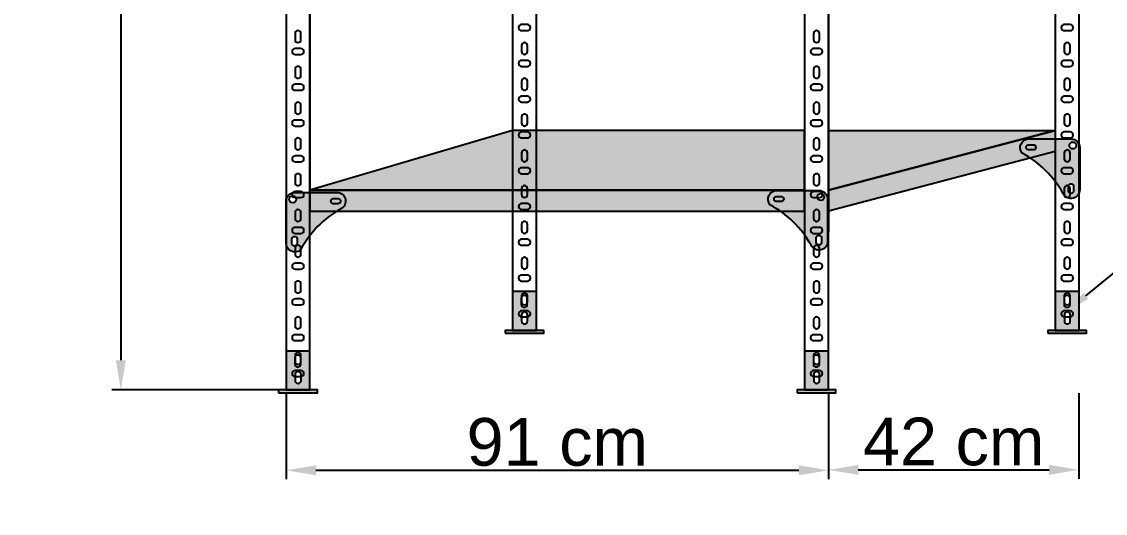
# Model space of a CAD drawing. Header units: millimetres. Extents: x 6614975 to 6624097, y 8742145 to 8746891.
# Drawn here: x 6619198 to 6619379.8, y 8743464.2 to 8743546.6 of the extents above; entities that cross this region are included whole.
import ezdxf
from ezdxf import colors
from ezdxf.entities.mleader import LeaderData, LeaderLine
from ezdxf.math import Vec2, Vec3

# ---------------------------------------------------------------- set-up
doc = ezdxf.new("R2010")
doc.units = ezdxf.units.MM
doc.styles.get("Standard").update_dxf_attribs({"font": 'arial.ttf'})
doc.dimstyles.new('ISO-25', dxfattribs={"dimtxt": 8, "dimasz": 5, "dimexe": 1.5, "dimexo": 0.625, "dimtad": 1, "dimtxsty": 'Standard', "dimcen": 2.5, "dimclrd": 1, "dimclre": 1, "dimclrt": 143, "dimadec": 0, "dimazin": 0, "dimtfac": 1, "dimtmove": 0, "dimatfit": 3, "dimfxl": 1, "dimarcsym": 0})

# ---------------------------------------------------------------- blocks, each defined once
blk = doc.blocks.new('UNION-R')
at = {"true_color": 0x939598}
h = blk.add_hatch(color=252, dxfattribs=at)
h.dxf.hatch_style = 1
h.paths.add_polyline_path([(-8.1, 0.43, 0.631348), (-9.24, -1.96, -0.142591), (-2.34, -8.76, 0.79062), (0.43, -8.11), (0.43, -1.03, 0.414), (-1.04, 0.43)])
h.paths.add_polyline_path([(-1.31, -0.68, -1), (-0.15, -0.68, -1)], flags=16)
h.paths.add_polyline_path([(-7.37, -1.43), (-8.24, -1.43, -0.736995), (-8.24, -0.56), (-7.37, -0.56, -1)], flags=16)
h.paths.add_polyline_path([(-0.6, -7.41), (-0.6, -8.28, -1), (-1.47, -8.28), (-1.47, -7.41, -0.736995)], flags=16)
at = {"true_color": 0xffffff}
h = blk.add_hatch(color=7, dxfattribs=at)
h.dxf.hatch_style = 1
h.paths.add_polyline_path([(-8.1, 0.43, 0.631348), (-9.24, -1.96, -0.142591), (-2.34, -8.76, 0.79062), (0.43, -8.11), (0.43, -1.03, 0.414), (-1.04, 0.43)])
h.paths.add_polyline_path([(-7.37, -1.43), (-8.24, -1.43, -0.736995), (-8.24, -0.56), (-7.37, -0.56, -1)], flags=16)
h.paths.add_polyline_path([(-0.15, -0.68, -1), (-1.31, -0.68, -1)], flags=16)
h.paths.add_polyline_path([(-0.6, -7.41), (-0.6, -8.28, -1), (-1.47, -8.28), (-1.47, -7.41, -0.736995)], flags=16)
for points in [[(0.43, -8.11, -0.79062), (-2.34, -8.76, 0.142591), (-9.24, -1.96, -0.631348), (-8.1, 0.43), (-1.04, 0.43, -0.414214), (0.43, -1.04), (0.43, -8.11)], [(-7.37, -0.56, -1), (-7.37, -1.43), (-8.24, -1.43, -0.736995), (-8.24, -0.56), (-7.37, -0.56)], [(-0.6, -8.28, -1), (-1.47, -8.28), (-1.47, -7.41, -0.736995), (-0.6, -7.41), (-0.6, -8.28)]]:
    blk.add_lwpolyline(points, format="xyb")
blk.add_circle((-0.73, -0.68), 0.581)
blk = doc.blocks.new('*D115')
at = {"color": 1, "lineweight": -2, "transparency": 16777216}
for p, q in [((6619241.74, 8743684.86), (6619213.15, 8743684.86)), ((6619241.74, 8743484.86), (6619213.15, 8743484.86))]:
    blk.add_line(p, q, dxfattribs=at)
at = {"color": 1, "linetype": 'Continuous', "lineweight": -2, "transparency": 16777216}
blk.add_line((6619214.65, 8743679.86), (6619214.65, 8743489.86), dxfattribs=at)
at = {"color": 1, "transparency": 16777216}
for points in [[(6619213.82, 8743679.86), (6619215.49, 8743679.86), (6619214.65, 8743684.86)], [(6619213.82, 8743489.86), (6619215.49, 8743489.86), (6619214.65, 8743484.86)]]:
    blk.add_solid(points, dxfattribs=at)
at = {"layer": 'Defpoints', "color": 0, "transparency": 16777216}
for p in [(6619242.37, 8743684.86), (6619214.65, 8743484.86), (6619242.37, 8743484.86)]:
    blk.add_point(p, dxfattribs=at)
at = {"color": 143, "transparency": 16777216, "insert": (6619209.94, 8743584.86), "char_height": 8, "attachment_point": 5, "rotation": 90}
blk.add_mtext('2.50 mt', dxfattribs=at)
blk = doc.blocks.new('*D117')
at = {"color": 1, "lineweight": -2, "transparency": 16777216}
for p, q in [((6619242.37, 8743484.24), (6619242.37, 8743469.89)), ((6619333.37, 8743484.24), (6619333.37, 8743469.89))]:
    blk.add_line(p, q, dxfattribs=at)
at = {"color": 1, "linetype": 'Continuous', "lineweight": -2, "transparency": 16777216}
blk.add_line((6619247.37, 8743471.39), (6619328.37, 8743471.39), dxfattribs=at)
at = {"color": 1, "transparency": 16777216}
for points in [[(6619247.37, 8743472.23), (6619247.37, 8743470.56), (6619242.37, 8743471.39)], [(6619328.37, 8743472.23), (6619328.37, 8743470.56), (6619333.37, 8743471.39)]]:
    blk.add_solid(points, dxfattribs=at)
at = {"layer": 'Defpoints', "color": 0, "transparency": 16777216}
for p in [(6619242.37, 8743484.86), (6619333.37, 8743484.86), (6619333.37, 8743471.39)]:
    blk.add_point(p, dxfattribs=at)
at = {"color": 143, "transparency": 16777216, "insert": (6619287.87, 8743476.1), "char_height": 8, "attachment_point": 5}
blk.add_mtext('91 cm', dxfattribs=at)
blk = doc.blocks.new('*D118')
at = {"color": 1, "lineweight": -2, "transparency": 16777216}
for p, q in [((6619333.37, 8743484.31), (6619333.37, 8743469.96)), ((6619375.37, 8743484.31), (6619375.37, 8743469.96))]:
    blk.add_line(p, q, dxfattribs=at)
at = {"color": 1, "linetype": 'Continuous', "lineweight": -2, "transparency": 16777216}
blk.add_line((6619338.37, 8743471.46), (6619370.37, 8743471.46), dxfattribs=at)
at = {"color": 1, "transparency": 16777216}
for points in [[(6619338.37, 8743472.3), (6619338.37, 8743470.63), (6619333.37, 8743471.46)], [(6619370.37, 8743472.3), (6619370.37, 8743470.63), (6619375.37, 8743471.46)]]:
    blk.add_solid(points, dxfattribs=at)
at = {"layer": 'Defpoints', "color": 0, "transparency": 16777216}
for p in [(6619333.37, 8743484.94), (6619375.37, 8743484.94), (6619375.37, 8743471.46)]:
    blk.add_point(p, dxfattribs=at)
at = {"color": 143, "transparency": 16777216, "insert": (6619354.37, 8743476.17), "char_height": 8, "attachment_point": 5}
blk.add_mtext('42 cm', dxfattribs=at)

msp = doc.modelspace()

# ---------------------------------------------------------------- hatches: boundary and pattern name
h = msp.add_hatch(color=8)
h.dxf.hatch_style = 1
h.paths.add_polyline_path([(6619280.368, 8743528.363), (6619246.368, 8743518.363), (6619329.368, 8743518.363), (6619329.368, 8743528.363)])
h = msp.add_hatch(color=8)
h.dxf.hatch_style = 1
h.paths.add_polyline_path([(6619371.419, 8743524.863), (6619371.419, 8743528.363), (6619333.368, 8743518.363), (6619333.368, 8743514.863)])
h = msp.add_hatch(color=8)
h.dxf.hatch_style = 1
h.paths.add_polyline_path([(6619371.419, 8743528.363), (6619333.368, 8743528.363), (6619333.368, 8743518.363)])
h = msp.add_hatch(color=8)
h.dxf.hatch_style = 1
h.paths.add_polyline_path([(6619329.368, 8743514.863), (6619329.368, 8743518.363), (6619246.368, 8743518.363), (6619246.368, 8743514.863)])
at = {"true_color": 0x636466}
h = msp.add_hatch(color=251, dxfattribs=at)
h.dxf.hatch_style = 1
h.paths.add_polyline_path([(6619284.368, 8743501.363), (6619280.368, 8743501.363), (6619280.368, 8743494.863), (6619284.368, 8743494.863)])
h.paths.add_polyline_path([(6619282.88, 8743496.44, -1), (6619281.88, 8743496.44), (6619281.88, 8743497.44, -1), (6619282.88, 8743497.44)], flags=16)
h.paths.add_polyline_path([(6619281.834, 8743499.223), (6619281.834, 8743500.223, -1), (6619282.834, 8743500.223), (6619282.834, 8743499.223, -1)], flags=16)
h.paths.add_polyline_path([(6619285.618, 8743494.863), (6619279.118, 8743494.863), (6619279.118, 8743494.363), (6619285.618, 8743494.363)])
h = msp.add_hatch(color=251, dxfattribs=at)
h.dxf.hatch_style = 1
h.paths.add_polyline_path([(6619375.419, 8743501.363), (6619371.419, 8743501.363), (6619371.419, 8743494.863), (6619375.419, 8743494.863)])
h.paths.add_polyline_path([(6619373.932, 8743496.44, -1), (6619372.932, 8743496.44), (6619372.932, 8743497.44, -1), (6619373.932, 8743497.44)], flags=16)
h.paths.add_polyline_path([(6619372.886, 8743499.223), (6619372.886, 8743500.223, -1), (6619373.886, 8743500.223), (6619373.886, 8743499.223, -1)], flags=16)
h.paths.add_polyline_path([(6619376.669, 8743494.863), (6619370.169, 8743494.863), (6619370.169, 8743494.363), (6619376.669, 8743494.363)])
h = msp.add_hatch(color=251, dxfattribs=at)
h.dxf.hatch_style = 1
h.paths.add_polyline_path([(6619246.368, 8743491.363), (6619242.368, 8743491.363), (6619242.368, 8743484.863), (6619246.368, 8743484.863)])
h.paths.add_polyline_path([(6619244.88, 8743486.44, -1), (6619243.88, 8743486.44), (6619243.88, 8743487.44, -1), (6619244.88, 8743487.44)], flags=16)
h.paths.add_polyline_path([(6619243.834, 8743489.223), (6619243.834, 8743490.223, -1), (6619244.834, 8743490.223), (6619244.834, 8743489.223, -1)], flags=16)
h.paths.add_polyline_path([(6619247.618, 8743484.863), (6619241.118, 8743484.863), (6619241.118, 8743484.363), (6619247.618, 8743484.363)])
h = msp.add_hatch(color=251, dxfattribs=at)
h.dxf.hatch_style = 1
h.paths.add_polyline_path([(6619333.368, 8743491.363), (6619329.368, 8743491.363), (6619329.368, 8743484.863), (6619333.368, 8743484.863)])
h.paths.add_polyline_path([(6619331.88, 8743486.44, -1), (6619330.88, 8743486.44), (6619330.88, 8743487.44, -1), (6619331.88, 8743487.44)], flags=16)
h.paths.add_polyline_path([(6619330.834, 8743489.223), (6619330.834, 8743490.223, -1), (6619331.834, 8743490.223), (6619331.834, 8743489.223, -1)], flags=16)
h.paths.add_polyline_path([(6619334.618, 8743484.863), (6619328.118, 8743484.863), (6619328.118, 8743484.363), (6619334.618, 8743484.363)])

# ---------------------------------------------------------------- linework, layer by layer
for p, q in [((6619333.368, 8743579.363), (6619333.368, 8743545.363)), ((6619246.368, 8743548.163), (6619246.368, 8743518.363)), ((6619333.368, 8743545.363), (6619333.368, 8743511.363))]:
    msp.add_line(p, q)
for points in [[(6619280.368, 8743494.863), (6619284.368, 8743494.863), (6619284.368, 8743694.863), (6619280.368, 8743694.863)], [(6619371.419, 8743494.863), (6619375.419, 8743494.863), (6619375.419, 8743694.863), (6619371.419, 8743694.863)], [(6619242.368, 8743484.863), (6619246.368, 8743484.863), (6619246.368, 8743684.863), (6619242.368, 8743684.863)], [(6619329.368, 8743484.863), (6619333.368, 8743484.863), (6619333.368, 8743684.863), (6619329.368, 8743684.863)], [(6619333.368, 8743518.363), (6619371.419, 8743528.363), (6619371.419, 8743524.863), (6619333.368, 8743514.863)], [(6619333.368, 8743528.363), (6619371.419, 8743528.363), (6619333.368, 8743518.363)], [(6619246.368, 8743514.863), (6619329.368, 8743514.863), (6619329.368, 8743518.363), (6619246.368, 8743518.363)], [(6619280.368, 8743494.863), (6619284.368, 8743494.863), (6619284.368, 8743501.363), (6619280.368, 8743501.363)], [(6619371.419, 8743494.863), (6619375.419, 8743494.863), (6619375.419, 8743501.363), (6619371.419, 8743501.363)], [(6619279.118, 8743494.363), (6619285.618, 8743494.363), (6619285.618, 8743494.863), (6619279.118, 8743494.863)], [(6619370.169, 8743494.363), (6619376.669, 8743494.363), (6619376.669, 8743494.863), (6619370.169, 8743494.863)], [(6619242.368, 8743484.863), (6619246.368, 8743484.863), (6619246.368, 8743491.363), (6619242.368, 8743491.363)], [(6619329.368, 8743484.863), (6619333.368, 8743484.863), (6619333.368, 8743491.363), (6619329.368, 8743491.363)], [(6619241.118, 8743484.363), (6619247.618, 8743484.363), (6619247.618, 8743484.863), (6619241.118, 8743484.863)], [(6619328.118, 8743484.363), (6619334.618, 8743484.363), (6619334.618, 8743484.863), (6619328.118, 8743484.863)]]:
    msp.add_lwpolyline(points, close=True)
for points in [[(6619243.868, 8743543.633, 1), (6619244.868, 8743543.633), (6619244.868, 8743544.633, 1), (6619243.868, 8743544.633)], [(6619281.868, 8743546.133, 1), (6619281.868, 8743545.133), (6619282.868, 8743545.133, 1), (6619282.868, 8743546.133)], [(6619330.868, 8743543.633, 1), (6619331.868, 8743543.633), (6619331.868, 8743544.633, 1), (6619330.868, 8743544.633)], [(6619372.919, 8743546.133, 1), (6619372.919, 8743545.133), (6619373.919, 8743545.133, 1), (6619373.919, 8743546.133)], [(6619281.868, 8743541.633, 1), (6619282.868, 8743541.633), (6619282.868, 8743542.633, 1), (6619281.868, 8743542.633)], [(6619372.919, 8743541.633, 1), (6619373.919, 8743541.633), (6619373.919, 8743542.633, 1), (6619372.919, 8743542.633)], [(6619243.868, 8743542.133, 1), (6619243.868, 8743541.133), (6619244.868, 8743541.133, 1), (6619244.868, 8743542.133)], [(6619330.868, 8743542.133, 1), (6619330.868, 8743541.133), (6619331.868, 8743541.133, 1), (6619331.868, 8743542.133)], [(6619243.868, 8743537.633, 1), (6619244.868, 8743537.633), (6619244.868, 8743538.633, 1), (6619243.868, 8743538.633)], [(6619281.868, 8743540.133, 1), (6619281.868, 8743539.133), (6619282.868, 8743539.133, 1), (6619282.868, 8743540.133)], [(6619330.868, 8743537.633, 1), (6619331.868, 8743537.633), (6619331.868, 8743538.633, 1), (6619330.868, 8743538.633)], [(6619372.919, 8743540.133, 1), (6619372.919, 8743539.133), (6619373.919, 8743539.133, 1), (6619373.919, 8743540.133)], [(6619243.868, 8743536.133, 1), (6619243.868, 8743535.133), (6619244.868, 8743535.133, 1), (6619244.868, 8743536.133)], [(6619281.868, 8743535.633, 1), (6619282.868, 8743535.633), (6619282.868, 8743536.633, 1), (6619281.868, 8743536.633)], [(6619330.868, 8743536.133, 1), (6619330.868, 8743535.133), (6619331.868, 8743535.133, 1), (6619331.868, 8743536.133)], [(6619372.919, 8743535.633, 1), (6619373.919, 8743535.633), (6619373.919, 8743536.633, 1), (6619372.919, 8743536.633)], [(6619281.868, 8743534.133, 1), (6619281.868, 8743533.133), (6619282.868, 8743533.133, 1), (6619282.868, 8743534.133)], [(6619372.919, 8743534.133, 1), (6619372.919, 8743533.133), (6619373.919, 8743533.133, 1), (6619373.919, 8743534.133)], [(6619243.868, 8743531.633, 1), (6619244.868, 8743531.633), (6619244.868, 8743532.633, 1), (6619243.868, 8743532.633)], [(6619330.868, 8743531.633, 1), (6619331.868, 8743531.633), (6619331.868, 8743532.633, 1), (6619330.868, 8743532.633)], [(6619243.868, 8743530.133, 1), (6619243.868, 8743529.133), (6619244.868, 8743529.133, 1), (6619244.868, 8743530.133)], [(6619281.868, 8743529.633, 1), (6619282.868, 8743529.633), (6619282.868, 8743530.633, 1), (6619281.868, 8743530.633)], [(6619330.868, 8743530.133, 1), (6619330.868, 8743529.133), (6619331.868, 8743529.133, 1), (6619331.868, 8743530.133)], [(6619372.919, 8743529.633, 1), (6619373.919, 8743529.633), (6619373.919, 8743530.633, 1), (6619372.919, 8743530.633)], [(6619281.868, 8743528.133, 1), (6619281.868, 8743527.133), (6619282.868, 8743527.133, 1), (6619282.868, 8743528.133)], [(6619372.919, 8743528.133, 1), (6619372.919, 8743527.133), (6619373.919, 8743527.133, 1), (6619373.919, 8743528.133)], [(6619243.868, 8743525.633, 1), (6619244.868, 8743525.633), (6619244.868, 8743526.633, 1), (6619243.868, 8743526.633)], [(6619330.868, 8743525.633, 1), (6619331.868, 8743525.633), (6619331.868, 8743526.633, 1), (6619330.868, 8743526.633)], [(6619281.868, 8743523.633, 1), (6619282.868, 8743523.633), (6619282.868, 8743524.633, 1), (6619281.868, 8743524.633)], [(6619372.919, 8743523.633, 1), (6619373.919, 8743523.633), (6619373.919, 8743524.633, 1), (6619372.919, 8743524.633)], [(6619243.868, 8743524.133, 1), (6619243.868, 8743523.133), (6619244.868, 8743523.133, 1), (6619244.868, 8743524.133)], [(6619330.868, 8743524.133, 1), (6619330.868, 8743523.133), (6619331.868, 8743523.133, 1), (6619331.868, 8743524.133)], [(6619243.868, 8743519.633, 1), (6619244.868, 8743519.633), (6619244.868, 8743520.633, 1), (6619243.868, 8743520.633)], [(6619281.868, 8743522.133, 1), (6619281.868, 8743521.133), (6619282.868, 8743521.133, 1), (6619282.868, 8743522.133)], [(6619330.868, 8743519.633, 1), (6619331.868, 8743519.633), (6619331.868, 8743520.633, 1), (6619330.868, 8743520.633)], [(6619372.919, 8743522.133, 1), (6619372.919, 8743521.133), (6619373.919, 8743521.133, 1), (6619373.919, 8743522.133)], [(6619281.868, 8743517.633, 1), (6619282.868, 8743517.633), (6619282.868, 8743518.633, 1), (6619281.868, 8743518.633)], [(6619372.919, 8743517.633, 1), (6619373.919, 8743517.633), (6619373.919, 8743518.633, 1), (6619372.919, 8743518.633)], [(6619243.868, 8743518.133, 1), (6619243.868, 8743517.133), (6619244.868, 8743517.133, 1), (6619244.868, 8743518.133)], [(6619330.868, 8743518.133, 1), (6619330.868, 8743517.133), (6619331.868, 8743517.133, 1), (6619331.868, 8743518.133)], [(6619281.868, 8743516.133, 1), (6619281.868, 8743515.133), (6619282.868, 8743515.133, 1), (6619282.868, 8743516.133)], [(6619372.919, 8743516.133, 1), (6619372.919, 8743515.133), (6619373.919, 8743515.133, 1), (6619373.919, 8743516.133)], [(6619243.868, 8743513.633, 1), (6619244.868, 8743513.633), (6619244.868, 8743514.633, 1), (6619243.868, 8743514.633)], [(6619330.868, 8743513.633, 1), (6619331.868, 8743513.633), (6619331.868, 8743514.633, 1), (6619330.868, 8743514.633)], [(6619243.868, 8743512.133, 1), (6619243.868, 8743511.133), (6619244.868, 8743511.133, 1), (6619244.868, 8743512.133)], [(6619281.868, 8743511.633, 1), (6619282.868, 8743511.633), (6619282.868, 8743512.633, 1), (6619281.868, 8743512.633)], [(6619330.868, 8743512.133, 1), (6619330.868, 8743511.133), (6619331.868, 8743511.133, 1), (6619331.868, 8743512.133)], [(6619372.919, 8743511.633, 1), (6619373.919, 8743511.633), (6619373.919, 8743512.633, 1), (6619372.919, 8743512.633)], [(6619281.868, 8743510.133, 1), (6619281.868, 8743509.133), (6619282.868, 8743509.133, 1), (6619282.868, 8743510.133)], [(6619372.919, 8743510.133, 1), (6619372.919, 8743509.133), (6619373.919, 8743509.133, 1), (6619373.919, 8743510.133)], [(6619243.868, 8743507.633, 1), (6619244.868, 8743507.633), (6619244.868, 8743508.633, 1), (6619243.868, 8743508.633)], [(6619330.868, 8743507.633, 1), (6619331.868, 8743507.633), (6619331.868, 8743508.633, 1), (6619330.868, 8743508.633)], [(6619281.868, 8743505.633, 1), (6619282.868, 8743505.633), (6619282.868, 8743506.633, 1), (6619281.868, 8743506.633)], [(6619372.919, 8743505.633, 1), (6619373.919, 8743505.633), (6619373.919, 8743506.633, 1), (6619372.919, 8743506.633)], [(6619243.868, 8743506.133, 1), (6619243.868, 8743505.133), (6619244.868, 8743505.133, 1), (6619244.868, 8743506.133)], [(6619330.868, 8743506.133, 1), (6619330.868, 8743505.133), (6619331.868, 8743505.133, 1), (6619331.868, 8743506.133)], [(6619243.868, 8743501.633, 1), (6619244.868, 8743501.633), (6619244.868, 8743502.633, 1), (6619243.868, 8743502.633)], [(6619281.868, 8743504.133, 1), (6619281.868, 8743503.133), (6619282.868, 8743503.133, 1), (6619282.868, 8743504.133)], [(6619330.868, 8743501.633, 1), (6619331.868, 8743501.633), (6619331.868, 8743502.633, 1), (6619330.868, 8743502.633)], [(6619372.919, 8743504.133, 1), (6619372.919, 8743503.133), (6619373.919, 8743503.133, 1), (6619373.919, 8743504.133)], [(6619281.868, 8743499.633, 1), (6619282.868, 8743499.633), (6619282.868, 8743500.633, 1), (6619281.868, 8743500.633)], [(6619372.919, 8743499.633, 1), (6619373.919, 8743499.633), (6619373.919, 8743500.633, 1), (6619372.919, 8743500.633)], [(6619243.868, 8743500.133, 1), (6619243.868, 8743499.133), (6619244.868, 8743499.133, 1), (6619244.868, 8743500.133)], [(6619281.834, 8743499.223, 1), (6619282.834, 8743499.223), (6619282.834, 8743500.223, 1), (6619281.834, 8743500.223)], [(6619330.868, 8743500.133, 1), (6619330.868, 8743499.133), (6619331.868, 8743499.133, 1), (6619331.868, 8743500.133)], [(6619372.886, 8743499.223, 1), (6619373.886, 8743499.223), (6619373.886, 8743500.223, 1), (6619372.886, 8743500.223)], [(6619281.868, 8743498.133, 1), (6619281.868, 8743497.133), (6619282.868, 8743497.133, 1), (6619282.868, 8743498.133)], [(6619281.88, 8743496.44, 1), (6619282.88, 8743496.44), (6619282.88, 8743497.44, 1), (6619281.88, 8743497.44)], [(6619372.919, 8743498.133, 1), (6619372.919, 8743497.133), (6619373.919, 8743497.133, 1), (6619373.919, 8743498.133)], [(6619372.932, 8743496.44, 1), (6619373.932, 8743496.44), (6619373.932, 8743497.44, 1), (6619372.932, 8743497.44)], [(6619243.868, 8743495.633, 1), (6619244.868, 8743495.633), (6619244.868, 8743496.633, 1), (6619243.868, 8743496.633)], [(6619330.868, 8743495.633, 1), (6619331.868, 8743495.633), (6619331.868, 8743496.633, 1), (6619330.868, 8743496.633)], [(6619243.868, 8743494.133, 1), (6619243.868, 8743493.133), (6619244.868, 8743493.133, 1), (6619244.868, 8743494.133)], [(6619330.868, 8743494.133, 1), (6619330.868, 8743493.133), (6619331.868, 8743493.133, 1), (6619331.868, 8743494.133)], [(6619243.834, 8743489.223, 1), (6619244.834, 8743489.223), (6619244.834, 8743490.223, 1), (6619243.834, 8743490.223)], [(6619243.868, 8743489.633, 1), (6619244.868, 8743489.633), (6619244.868, 8743490.633, 1), (6619243.868, 8743490.633)], [(6619330.834, 8743489.223, 1), (6619331.834, 8743489.223), (6619331.834, 8743490.223, 1), (6619330.834, 8743490.223)], [(6619330.868, 8743489.633, 1), (6619331.868, 8743489.633), (6619331.868, 8743490.633, 1), (6619330.868, 8743490.633)], [(6619243.868, 8743488.133, 1), (6619243.868, 8743487.133), (6619244.868, 8743487.133, 1), (6619244.868, 8743488.133)], [(6619330.868, 8743488.133, 1), (6619330.868, 8743487.133), (6619331.868, 8743487.133, 1), (6619331.868, 8743488.133)], [(6619243.88, 8743486.44, 1), (6619244.88, 8743486.44), (6619244.88, 8743487.44, 1), (6619243.88, 8743487.44)], [(6619330.88, 8743486.44, 1), (6619331.88, 8743486.44), (6619331.88, 8743487.44, 1), (6619330.88, 8743487.44)]]:
    msp.add_lwpolyline(points, format="xyb", close=True)
msp.add_lwpolyline([(6619280.368, 8743528.363), (6619246.368, 8743518.363), (6619329.368, 8743518.363), (6619329.368, 8743528.363), (6619280.368, 8743528.363)])

# ---------------------------------------------------------------- block references
at = {"color": 18, "lineweight": 211, "true_color": 0x000000}
for p in [(6619375.086, 8743526.546), (6619332.789, 8743517.894)]:
    msp.add_blockref('UNION-R', p, dxfattribs=at)
at = {"color": 18, "lineweight": 211, "true_color": 0x000000, "rotation": 90}
msp.add_blockref('UNION-R', (6619242.796, 8743517.562), dxfattribs=at)

# ---------------------------------------------------------------- dimensions: what is measured, and where the dimension line sits
dim = msp.add_linear_dim(base=(6619214.653, 8743484.863), p1=(6619242.368, 8743684.863), p2=(6619242.368, 8743484.863), angle=90, text='2.50 mt', dimstyle='ISO-25')
dim.commit()
dim.dimension.update_dxf_attribs({"geometry": '*D115', "text_midpoint": (6619214.653, 8743584.863), "dimtype": 160})
for base, p1, p2, picture, middle in [((6619375.368, 8743471.464), (6619333.368, 8743484.937), (6619375.368, 8743484.937), '*D118', (6619354.368, 8743476.17)), ((6619333.368, 8743471.392), (6619242.368, 8743484.863), (6619333.368, 8743484.863), '*D117', (6619287.868, 8743476.102))]:
    dim = msp.add_linear_dim(base=base, p1=p1, p2=p2, text='<> cm', dimstyle='ISO-25')
    dim.commit()
    dim.dimension.update_dxf_attribs({"geometry": picture, "text_midpoint": middle})

# ---------------------------------------------------------------- leaders
at = {"color": 152, "true_color": 0x2776bb}
ml = msp.add_multileader_mtext('Standard', dxfattribs=at)
ml.set_content('PATA-R: 1.5mm/1mm CINCADO REGULABLE ', color=(39, 118, 187))
ml.set_leader_properties()
ml.build(insert=Vec2(0, 0))
ctx = ml.context
ctx.base_point, ctx.plane_origin = Vec3(6619393.057, 8743507.613), Vec3(6619373.419, 8743498.113)
notes = []
notes.append((ctx, [(0, (1, 1, 0), (6619385.057, 8743507.613), (1, 0), 8, [(0, [(6619373.419, 8743498.113)], 0, [])])]))
ctx.mtext.insert, ctx.mtext.flow_direction = Vec3(6619395.057, 8743509.647), 5
for ctx, leaders in notes:
    for number, flags, end, landing, length, lines in leaders:
        leader = LeaderData()
        leader.index, (leader.has_last_leader_line, leader.has_dogleg_vector, leader.attachment_direction) = number, flags
        leader.last_leader_point, leader.dogleg_vector, leader.dogleg_length = Vec3(end), Vec3(landing), length
        for number, points, colour, breaks in lines:
            line = LeaderLine()
            line.index, line.vertices, line.color, line.breaks = number, Vec3.list(points), colors.encode_raw_color(colour), breaks
            leader.lines.append(line)
        ctx.leaders.append(leader)

doc.saveas('drawing.dxf')
